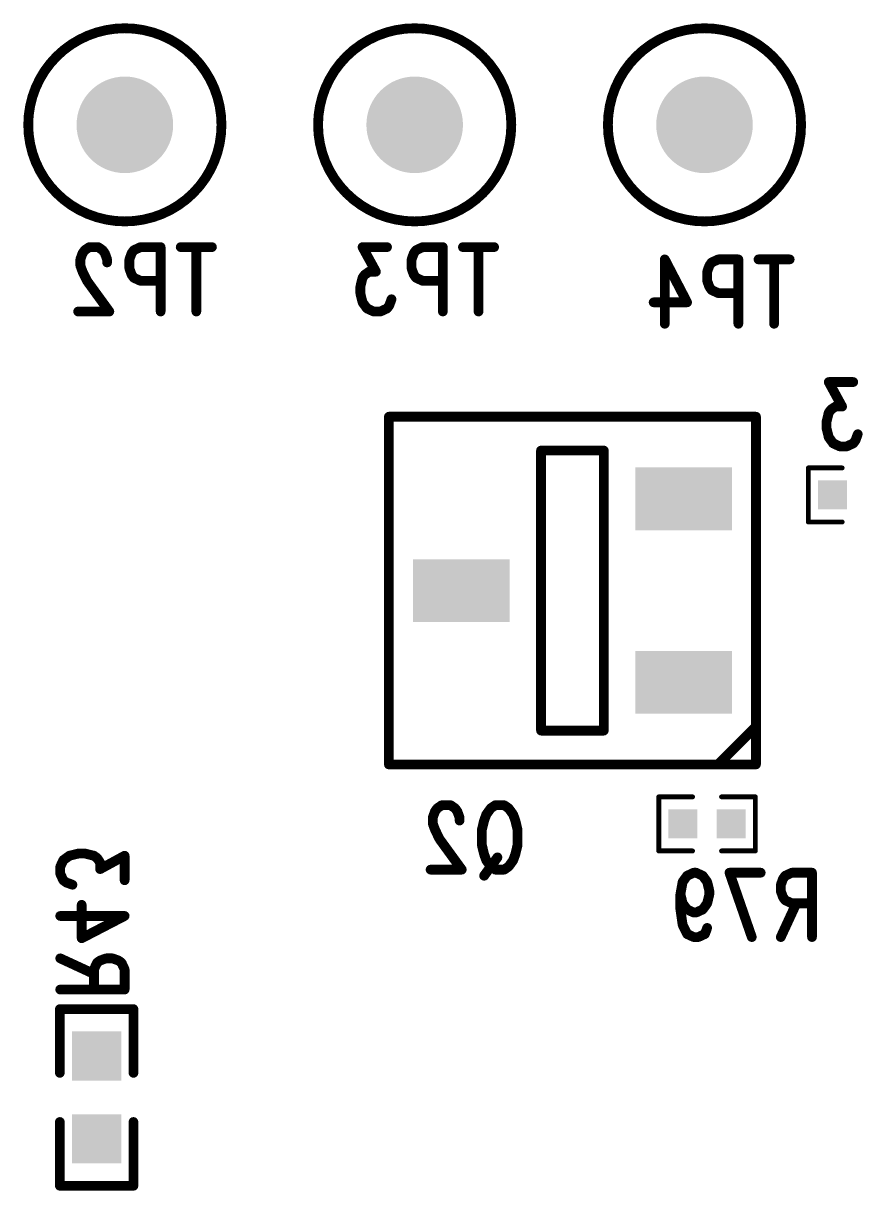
# Model space of a CAD drawing. Header units: millimetres. Extents: x 2.08 to 3.94, y 2.28 to 3.91.
# Drawn here: x 3.1082 to 3.4503, y 2.7939 to 3.2697 of the extents above; entities that cross this region are included whole.
import ezdxf

# ---------------------------------------------------------------- set-up
doc = ezdxf.new("R2010")
doc.units = ezdxf.units.MM
doc.layers.get('0').update_dxf_attribs({"linetype": 'CONTINUOUS', "lineweight": 0})
doc.layers.add('BOT_PHO', color=90, linetype='CONTINUOUS', lineweight=0)

# ---------------------------------------------------------------- blocks, each defined once
blk = doc.blocks.new('SQUARE_3')
blk.add_solid([(0.01, 0.01), (0.01, -0.01), (-0.01, 0.01), (-0.01, -0.01)])
blk = doc.blocks.new('RECTANGLE_11')
blk.add_solid([(0.01968, 0.01279), (0.01968, -0.01279), (-0.01968, 0.01279), (-0.01968, -0.01279)])
blk = doc.blocks.new('ROUND_12')
h = blk.add_hatch(color=256)
edge = h.paths.add_edge_path(flags=0)
edge.add_arc((0, 0), 0.01968, 0, 360)
blk = doc.blocks.new('SQUARE_14')
blk.add_solid([(0.0059, 0.0059), (0.0059, -0.0059), (-0.0059, 0.0059), (-0.0059, -0.0059)])
blk = doc.blocks.new('ROUND_7')
h = blk.add_hatch(color=256)
edge = h.paths.add_edge_path(flags=0)
edge.add_arc((0, 0), 0.002, 0, 360)
blk = doc.blocks.new('ROUND_15')
h = blk.add_hatch(color=256)
edge = h.paths.add_edge_path(flags=0)
edge.add_arc((0, 0), 0.001, 0, 360)

msp = doc.modelspace()

# ---------------------------------------------------------------- linework, layer by layer
at = {"layer": 'BOT_PHO', "lineweight": 211, "const_width": 0.004}
for points in [[(3.11024, 3.22835), (3.11024, 3.22835, 1), (3.18898, 3.22835, 1), (3.11024, 3.22835)], [(3.22835, 3.22835), (3.22835, 3.22835, 1), (3.30709, 3.22835, 1), (3.22835, 3.22835)], [(3.34646, 3.22835), (3.34646, 3.22835, 1), (3.4252, 3.22835, 1), (3.34646, 3.22835)]]:
    msp.add_lwpolyline(points, format="xyb", dxfattribs=at)
at = {"layer": 'BOT_PHO', "lineweight": 211}
for points, const_width in [([(3.13328, 3.17725), (3.13237, 3.176)], 0.004), ([(3.1351, 3.1785), (3.13328, 3.17725)], 0.004), ([(3.13874, 3.1785), (3.1351, 3.1785)], 0.004), ([(3.14055, 3.17725), (3.13874, 3.1785)], 0.004), ([(3.14146, 3.176), (3.14055, 3.17725)], 0.004), ([(3.15328, 3.17725), (3.15237, 3.176)], 0.004), ([(3.15601, 3.1785), (3.15328, 3.17725)], 0.004), ([(3.16419, 3.1785), (3.15601, 3.1785)], 0.004), ([(3.16419, 3.1785), (3.16419, 3.15225)], 0.004), ([(3.1851, 3.1785), (3.17237, 3.1785)], 0.004), ([(3.17874, 3.1785), (3.17874, 3.15225)], 0.004), ([(3.25646, 3.1785), (3.24646, 3.1785)], 0.004), ([(3.24646, 3.1785), (3.25192, 3.1685)], 0.004), ([(3.26828, 3.17725), (3.26737, 3.176)], 0.004), ([(3.27101, 3.1785), (3.26828, 3.17725)], 0.004), ([(3.27919, 3.1785), (3.27101, 3.1785)], 0.004), ([(3.27919, 3.1785), (3.27919, 3.15225)], 0.004), ([(3.3001, 3.1785), (3.28737, 3.1785)], 0.004), ([(3.29374, 3.1785), (3.29374, 3.15225)], 0.004), ([(3.13237, 3.176), (3.13146, 3.1735)], 0.004), ([(3.13146, 3.1735), (3.13146, 3.171)], 0.004), ([(3.14237, 3.1735), (3.14146, 3.176)], 0.004), ([(3.14237, 3.17225), (3.14237, 3.1735)], 0.004), ([(3.15237, 3.176), (3.15146, 3.1735)], 0.004), ([(3.15146, 3.1735), (3.15146, 3.16975)], 0.004), ([(3.26737, 3.176), (3.26646, 3.1735)], 0.004), ([(3.26646, 3.1735), (3.26646, 3.16975)], 0.004), ([(3.36964, 3.1735), (3.37874, 3.156)], 0.004), ([(3.36964, 3.1735), (3.36964, 3.14725)], 0.004), ([(3.38874, 3.17225), (3.38783, 3.171)], 0.004), ([(3.39146, 3.1735), (3.38874, 3.17225)], 0.004), ([(3.39964, 3.1735), (3.39146, 3.1735)], 0.004), ([(3.39964, 3.1735), (3.39964, 3.14725)], 0.004), ([(3.42055, 3.1735), (3.40783, 3.1735)], 0.004), ([(3.41419, 3.1735), (3.41419, 3.14725)], 0.004), ([(3.13146, 3.171), (3.13237, 3.1685)], 0.004), ([(3.13237, 3.1685), (3.13419, 3.16475)], 0.004), ([(3.15146, 3.16975), (3.15237, 3.16725)], 0.004), ([(3.15237, 3.16725), (3.15328, 3.166)], 0.004), ([(3.24737, 3.16725), (3.24646, 3.166)], 0.004), ([(3.24919, 3.1685), (3.24737, 3.16725)], 0.004), ([(3.25192, 3.1685), (3.24919, 3.1685)], 0.004), ([(3.26646, 3.16975), (3.26737, 3.16725)], 0.004), ([(3.26737, 3.16725), (3.26828, 3.166)], 0.004), ([(3.38783, 3.171), (3.38692, 3.1685)], 0.004), ([(3.38692, 3.1685), (3.38692, 3.16475)], 0.004), ([(3.13419, 3.16475), (3.14328, 3.15225)], 0.004), ([(3.15328, 3.166), (3.15601, 3.16475)], 0.004), ([(3.15601, 3.16475), (3.16419, 3.16475)], 0.004), ([(3.24646, 3.166), (3.24555, 3.16225)], 0.004), ([(3.26828, 3.166), (3.27101, 3.16475)], 0.004), ([(3.27101, 3.16475), (3.27919, 3.16475)], 0.004), ([(3.38692, 3.16475), (3.38783, 3.16225)], 0.004), ([(3.24555, 3.16225), (3.24555, 3.15975)], 0.004), ([(3.24555, 3.15975), (3.24646, 3.156)], 0.004), ([(3.38783, 3.16225), (3.38874, 3.161)], 0.004), ([(3.38874, 3.161), (3.39146, 3.15975)], 0.004), ([(3.39146, 3.15975), (3.39964, 3.15975)], 0.004), ([(3.24646, 3.156), (3.24828, 3.1535)], 0.004), ([(3.24828, 3.1535), (3.25101, 3.15225)], 0.004), ([(3.25374, 3.15225), (3.25646, 3.1535)], 0.004), ([(3.25646, 3.1535), (3.25737, 3.15475)], 0.004), ([(3.25737, 3.15475), (3.25828, 3.15725)], 0.004), ([(3.37874, 3.156), (3.3651, 3.156)], 0.004), ([(3.14328, 3.15225), (3.13055, 3.15225)], 0.004), ([(3.25101, 3.15225), (3.25374, 3.15225)], 0.004), ([(3.44646, 3.1235), (3.43646, 3.1235)], 0.004), ([(3.43646, 3.1235), (3.44192, 3.1135)], 0.004), ([(3.43646, 3.111), (3.43555, 3.10725)], 0.004), ([(3.43737, 3.11225), (3.43646, 3.111)], 0.004), ([(3.43919, 3.1135), (3.43737, 3.11225)], 0.004), ([(3.44192, 3.1135), (3.43919, 3.1135)], 0.004), ([(3.40681, 3.10937), (3.2572, 3.10937)], 0.004), ([(3.2572, 3.10937), (3.2572, 2.96764)], 0.004), ([(3.2572, 2.96764), (3.2572, 3.10937)], 0.004), ([(3.2572, 3.10937), (3.40681, 3.10937)], 0.004), ([(3.40681, 2.96764), (3.40681, 3.10937)], 0.004), ([(3.40681, 3.10937), (3.40681, 2.96764)], 0.004), ([(3.43555, 3.10725), (3.43555, 3.10475)], 0.004), ([(3.43555, 3.10475), (3.43646, 3.101)], 0.004), ([(3.43646, 3.101), (3.43828, 3.0985)], 0.004), ([(3.44737, 3.09975), (3.44828, 3.10225)], 0.004), ([(3.43828, 3.0985), (3.44101, 3.09725)], 0.004), ([(3.44101, 3.09725), (3.44374, 3.09725)], 0.004), ([(3.44374, 3.09725), (3.44646, 3.0985)], 0.004), ([(3.44646, 3.0985), (3.44737, 3.09975)], 0.004), ([(3.3448, 3.09559), (3.31921, 3.09559)], 0.004), ([(3.31921, 3.09559), (3.31921, 2.98142)], 0.004), ([(3.3448, 2.98142), (3.3448, 3.09559)], 0.004), ([(3.44193, 3.0885), (3.42815, 3.0885)], 0.002), ([(3.42815, 3.0885), (3.42815, 3.06645)], 0.002), ([(3.42815, 3.06645), (3.44193, 3.06645)], 0.002), ([(3.40651, 2.9828), (3.39151, 2.9678)], 0.004), ([(3.31921, 2.98142), (3.3448, 2.98142)], 0.004), ([(3.2572, 2.96764), (3.40681, 2.96764)], 0.004), ([(3.40681, 2.96764), (3.2572, 2.96764)], 0.004), ([(3.38096, 2.95442), (3.36718, 2.95442)], 0.002), ([(3.36718, 2.95442), (3.36718, 2.93237)], 0.002), ([(3.39277, 2.95442), (3.40655, 2.95442)], 0.002), ([(3.40655, 2.95442), (3.40655, 2.93237)], 0.002), ([(3.27601, 2.9485), (3.2751, 2.946)], 0.004), ([(3.27692, 2.94975), (3.27601, 2.9485)], 0.004), ([(3.27874, 2.951), (3.27692, 2.94975)], 0.004), ([(3.28237, 2.951), (3.27874, 2.951)], 0.004), ([(3.28419, 2.94975), (3.28237, 2.951)], 0.004), ([(3.2851, 2.9485), (3.28419, 2.94975)], 0.004), ([(3.28601, 2.946), (3.2851, 2.9485)], 0.004), ([(3.29692, 2.94725), (3.29874, 2.94975)], 0.004), ([(3.29874, 2.94975), (3.30055, 2.951)], 0.004), ([(3.30055, 2.951), (3.30419, 2.951)], 0.004), ([(3.30419, 2.951), (3.30601, 2.94975)], 0.004), ([(3.30601, 2.94975), (3.30783, 2.94725)], 0.004), ([(3.2751, 2.946), (3.2751, 2.9435)], 0.004), ([(3.2751, 2.9435), (3.27601, 2.941)], 0.004), ([(3.28601, 2.94475), (3.28601, 2.946)], 0.004), ([(3.2951, 2.941), (3.29601, 2.94475)], 0.004), ([(3.29601, 2.94475), (3.29692, 2.94725)], 0.004), ([(3.30783, 2.94725), (3.30874, 2.94475)], 0.004), ([(3.30874, 2.94475), (3.30964, 2.941)], 0.004), ([(3.27601, 2.941), (3.27783, 2.93725)], 0.004), ([(3.2951, 2.93475), (3.2951, 2.941)], 0.004), ([(3.30964, 2.941), (3.30964, 2.93475)], 0.004), ([(3.27783, 2.93725), (3.28692, 2.92475)], 0.004), ([(3.29601, 2.931), (3.2951, 2.93475)], 0.004), ([(3.30964, 2.93475), (3.30874, 2.931)], 0.004), ([(3.12701, 2.93041), (3.12451, 2.92859)], 0.004), ([(3.13076, 2.93132), (3.12701, 2.93041)], 0.004), ([(3.13326, 2.93132), (3.13076, 2.93132)], 0.004), ([(3.13701, 2.93041), (3.13326, 2.93132)], 0.004), ([(3.13826, 2.9295), (3.13701, 2.93041)], 0.004), ([(3.13951, 2.92769), (3.13826, 2.9295)], 0.004), ([(3.14951, 2.93041), (3.13951, 2.92496)], 0.004), ([(3.14951, 2.92041), (3.14951, 2.93041)], 0.004), ([(3.29692, 2.9285), (3.29601, 2.931)], 0.004), ([(3.30146, 2.92975), (3.29601, 2.92225)], 0.004), ([(3.30874, 2.931), (3.30783, 2.9285)], 0.004), ([(3.36718, 2.93237), (3.38096, 2.93237)], 0.002), ([(3.40655, 2.93237), (3.39277, 2.93237)], 0.002), ([(3.12451, 2.92859), (3.12326, 2.92587)], 0.004), ([(3.12326, 2.92587), (3.12326, 2.92314)], 0.004), ([(3.13951, 2.92496), (3.13951, 2.92769)], 0.004), ([(3.28692, 2.92475), (3.27419, 2.92475)], 0.004), ([(3.29874, 2.926), (3.29692, 2.9285)], 0.004), ([(3.30055, 2.92475), (3.29874, 2.926)], 0.004), ([(3.30419, 2.92475), (3.30055, 2.92475)], 0.004), ([(3.30601, 2.926), (3.30419, 2.92475)], 0.004), ([(3.30783, 2.9285), (3.30601, 2.926)], 0.004), ([(3.12326, 2.92314), (3.12451, 2.92041)], 0.004), ([(3.12451, 2.92041), (3.12576, 2.9195)], 0.004), ([(3.37692, 2.91975), (3.37601, 2.91475)], 0.004), ([(3.37874, 2.92225), (3.37692, 2.91975)], 0.004), ([(3.38146, 2.9235), (3.37874, 2.92225)], 0.004), ([(3.38237, 2.9235), (3.38146, 2.9235)], 0.004), ([(3.3851, 2.92225), (3.38237, 2.9235)], 0.004), ([(3.38692, 2.91975), (3.3851, 2.92225)], 0.004), ([(3.38783, 2.916), (3.38692, 2.91975)], 0.004), ([(3.39601, 2.9235), (3.4051, 2.89725)], 0.004), ([(3.40874, 2.9235), (3.39601, 2.9235)], 0.004), ([(3.41783, 2.921), (3.41692, 2.9185)], 0.004), ([(3.41874, 2.92225), (3.41783, 2.921)], 0.004), ([(3.42146, 2.9235), (3.41874, 2.92225)], 0.004), ([(3.42964, 2.9235), (3.42146, 2.9235)], 0.004), ([(3.42964, 2.9235), (3.42964, 2.89725)], 0.004), ([(3.12576, 2.9195), (3.12826, 2.91859)], 0.004), ([(3.38783, 2.91475), (3.38783, 2.916)], 0.004), ([(3.41692, 2.9185), (3.41692, 2.916)], 0.004), ([(3.41692, 2.916), (3.41783, 2.9135)], 0.004), ([(3.13201, 2.89678), (3.13201, 2.91041)], 0.004), ([(3.37601, 2.91475), (3.37692, 2.911)], 0.004), ([(3.37601, 2.91475), (3.37601, 2.9085)], 0.004), ([(3.37692, 2.911), (3.37874, 2.9085)], 0.004), ([(3.3851, 2.9085), (3.38692, 2.911)], 0.004), ([(3.38692, 2.911), (3.38783, 2.91475)], 0.004), ([(3.42328, 2.911), (3.41692, 2.89725)], 0.004), ([(3.41783, 2.9135), (3.41874, 2.91225)], 0.004), ([(3.41874, 2.91225), (3.42146, 2.911)], 0.004), ([(3.42146, 2.911), (3.42964, 2.911)], 0.004), ([(3.14951, 2.90587), (3.12326, 2.90587)], 0.004), ([(3.14951, 2.90587), (3.13201, 2.89678)], 0.004), ([(3.37601, 2.9085), (3.37692, 2.90225)], 0.004), ([(3.37874, 2.9085), (3.38146, 2.90725)], 0.004), ([(3.38146, 2.90725), (3.38237, 2.90725)], 0.004), ([(3.38237, 2.90725), (3.3851, 2.9085)], 0.004), ([(3.37692, 2.90225), (3.37874, 2.8985)], 0.004), ([(3.38601, 2.8985), (3.38692, 2.901)], 0.004), ([(3.37874, 2.8985), (3.38146, 2.89725)], 0.004), ([(3.38146, 2.89725), (3.38328, 2.89725)], 0.004), ([(3.38328, 2.89725), (3.38601, 2.8985)], 0.004), ([(3.13701, 2.88223), (3.12326, 2.88859)], 0.004), ([(3.13826, 2.88678), (3.13701, 2.88405)], 0.004), ([(3.13951, 2.88769), (3.13826, 2.88678)], 0.004), ([(3.14201, 2.88859), (3.13951, 2.88769)], 0.004), ([(3.14451, 2.88859), (3.14201, 2.88859)], 0.004), ([(3.14701, 2.88769), (3.14451, 2.88859)], 0.004), ([(3.14826, 2.88678), (3.14701, 2.88769)], 0.004), ([(3.14951, 2.88405), (3.14826, 2.88678)], 0.004), ([(3.13701, 2.88405), (3.13701, 2.87587)], 0.004), ([(3.14951, 2.87587), (3.14951, 2.88405)], 0.004), ([(3.14951, 2.87587), (3.12326, 2.87587)], 0.004), ([(3.12311, 2.84189), (3.12311, 2.86789)], 0.004), ([(3.12311, 2.86789), (3.15311, 2.86789)], 0.004), ([(3.15311, 2.86789), (3.15311, 2.84189)], 0.004), ([(3.12311, 2.82189), (3.12311, 2.79589)], 0.004), ([(3.15311, 2.79589), (3.15311, 2.82189)], 0.004), ([(3.12311, 2.79589), (3.15311, 2.79589)], 0.004)]:
    msp.add_lwpolyline(points, dxfattribs=dict(at, const_width=const_width))

# ---------------------------------------------------------------- block references
at = {"layer": 'BOT_PHO'}
for name, p in [('ROUND_12', (3.14961, 3.22835)), ('ROUND_12', (3.26772, 3.22835)), ('ROUND_12', (3.38583, 3.22835)), ('ROUND_7', (3.13328, 3.17725)), ('ROUND_7', (3.1351, 3.1785)), ('ROUND_7', (3.13874, 3.1785)), ('ROUND_7', (3.14055, 3.17725)), ('ROUND_7', (3.15328, 3.17725)), ('ROUND_7', (3.15601, 3.1785)), ('ROUND_7', (3.16419, 3.1785)), ('ROUND_7', (3.16419, 3.1785)), ('ROUND_7', (3.17237, 3.1785)), ('ROUND_7', (3.17874, 3.1785)), ('ROUND_7', (3.1851, 3.1785)), ('ROUND_7', (3.24646, 3.1785)), ('ROUND_7', (3.25646, 3.1785)), ('ROUND_7', (3.26828, 3.17725)), ('ROUND_7', (3.27101, 3.1785)), ('ROUND_7', (3.27919, 3.1785)), ('ROUND_7', (3.27919, 3.1785)), ('ROUND_7', (3.28737, 3.1785)), ('ROUND_7', (3.29374, 3.1785)), ('ROUND_7', (3.3001, 3.1785)), ('ROUND_7', (3.13146, 3.1735)), ('ROUND_7', (3.13237, 3.176)), ('ROUND_7', (3.14146, 3.176)), ('ROUND_7', (3.14237, 3.1735)), ('ROUND_7', (3.14237, 3.17225)), ('ROUND_7', (3.15146, 3.1735)), ('ROUND_7', (3.15237, 3.176)), ('ROUND_7', (3.26646, 3.1735)), ('ROUND_7', (3.26737, 3.176)), ('ROUND_7', (3.36964, 3.1735)), ('ROUND_7', (3.36964, 3.1735)), ('ROUND_7', (3.38874, 3.17225)), ('ROUND_7', (3.39146, 3.1735)), ('ROUND_7', (3.39964, 3.1735)), ('ROUND_7', (3.39964, 3.1735)), ('ROUND_7', (3.40783, 3.1735)), ('ROUND_7', (3.41419, 3.1735)), ('ROUND_7', (3.42055, 3.1735)), ('ROUND_7', (3.13146, 3.171)), ('ROUND_7', (3.13237, 3.1685)), ('ROUND_7', (3.15146, 3.16975)), ('ROUND_7', (3.15237, 3.16725)), ('ROUND_7', (3.24737, 3.16725)), ('ROUND_7', (3.24919, 3.1685)), ('ROUND_7', (3.25192, 3.1685)), ('ROUND_7', (3.26646, 3.16975)), ('ROUND_7', (3.26737, 3.16725)), ('ROUND_7', (3.38692, 3.1685)), ('ROUND_7', (3.38783, 3.171)), ('ROUND_7', (3.13419, 3.16475)), ('ROUND_7', (3.15328, 3.166)), ('ROUND_7', (3.15601, 3.16475)), ('ROUND_7', (3.16419, 3.16475)), ('ROUND_7', (3.24646, 3.166)), ('ROUND_7', (3.26828, 3.166)), ('ROUND_7', (3.27101, 3.16475)), ('ROUND_7', (3.27919, 3.16475)), ('ROUND_7', (3.38692, 3.16475)), ('ROUND_7', (3.24555, 3.16225)), ('ROUND_7', (3.24555, 3.15975)), ('ROUND_7', (3.38783, 3.16225)), ('ROUND_7', (3.38874, 3.161)), ('ROUND_7', (3.39146, 3.15975)), ('ROUND_7', (3.39964, 3.15975)), ('ROUND_7', (3.24646, 3.156)), ('ROUND_7', (3.24828, 3.1535)), ('ROUND_7', (3.25646, 3.1535)), ('ROUND_7', (3.25737, 3.15475)), ('ROUND_7', (3.25828, 3.15725)), ('ROUND_7', (3.3651, 3.156)), ('ROUND_7', (3.37874, 3.156)), ('ROUND_7', (3.13055, 3.15225)), ('ROUND_7', (3.14328, 3.15225)), ('ROUND_7', (3.16419, 3.15225)), ('ROUND_7', (3.17874, 3.15225)), ('ROUND_7', (3.25101, 3.15225)), ('ROUND_7', (3.25374, 3.15225)), ('ROUND_7', (3.27919, 3.15225)), ('ROUND_7', (3.29374, 3.15225)), ('ROUND_7', (3.36964, 3.14725)), ('ROUND_7', (3.39964, 3.14725)), ('ROUND_7', (3.41419, 3.14725)), ('ROUND_7', (3.43646, 3.1235)), ('ROUND_7', (3.44646, 3.1235)), ('ROUND_7', (3.43646, 3.111)), ('ROUND_7', (3.43737, 3.11225)), ('ROUND_7', (3.43919, 3.1135)), ('ROUND_7', (3.44192, 3.1135)), ('ROUND_7', (3.2572, 3.10937)), ('ROUND_7', (3.2572, 3.10937)), ('ROUND_7', (3.40681, 3.10937)), ('ROUND_7', (3.40681, 3.10937)), ('ROUND_7', (3.40681, 3.10937)), ('ROUND_7', (3.43555, 3.10725)), ('ROUND_7', (3.43555, 3.10475)), ('ROUND_7', (3.43646, 3.101)), ('ROUND_7', (3.44828, 3.10225)), ('ROUND_7', (3.43828, 3.0985)), ('ROUND_7', (3.44101, 3.09725)), ('ROUND_7', (3.44374, 3.09725)), ('ROUND_7', (3.44646, 3.0985)), ('ROUND_7', (3.44737, 3.09975)), ('ROUND_7', (3.31921, 3.09559)), ('ROUND_7', (3.3448, 3.09559)), ('ROUND_7', (3.3448, 3.09559)), ('RECTANGLE_11', (3.37729, 3.07591)), ('ROUND_15', (3.42815, 3.0885)), ('ROUND_15', (3.44193, 3.0885)), ('SQUARE_14', (3.438, 3.07748)), ('ROUND_15', (3.42815, 3.06645)), ('ROUND_15', (3.44193, 3.06645)), ('RECTANGLE_11', (3.28673, 3.0385)), ('RECTANGLE_11', (3.37729, 3.0011)), ('ROUND_7', (3.40651, 2.9828)), ('ROUND_7', (3.31921, 2.98142)), ('ROUND_7', (3.3448, 2.98142)), ('ROUND_7', (3.2572, 2.96764)), ('ROUND_7', (3.2572, 2.96764)), ('ROUND_7', (3.39151, 2.9678)), ('ROUND_7', (3.40681, 2.96764)), ('ROUND_7', (3.40681, 2.96764)), ('ROUND_7', (3.40681, 2.96764)), ('ROUND_15', (3.36718, 2.95442)), ('ROUND_15', (3.38096, 2.95442)), ('ROUND_15', (3.39277, 2.95442)), ('ROUND_15', (3.40655, 2.95442)), ('ROUND_7', (3.27601, 2.9485)), ('ROUND_7', (3.27692, 2.94975)), ('ROUND_7', (3.27874, 2.951)), ('ROUND_7', (3.28237, 2.951)), ('ROUND_7', (3.28419, 2.94975)), ('ROUND_7', (3.2851, 2.9485)), ('ROUND_7', (3.29874, 2.94975)), ('ROUND_7', (3.30055, 2.951)), ('ROUND_7', (3.30419, 2.951)), ('ROUND_7', (3.30419, 2.951)), ('ROUND_7', (3.30601, 2.94975)), ('ROUND_7', (3.2751, 2.946)), ('ROUND_7', (3.2751, 2.9435)), ('ROUND_7', (3.28601, 2.946)), ('ROUND_7', (3.28601, 2.94475)), ('ROUND_7', (3.29601, 2.94475)), ('ROUND_7', (3.29692, 2.94725)), ('ROUND_7', (3.30783, 2.94725)), ('ROUND_7', (3.30874, 2.94475)), ('SQUARE_14', (3.37703, 2.94339)), ('SQUARE_14', (3.39671, 2.94339)), ('ROUND_7', (3.27601, 2.941)), ('ROUND_7', (3.2951, 2.941)), ('ROUND_7', (3.30964, 2.941)), ('ROUND_7', (3.27783, 2.93725)), ('ROUND_7', (3.2951, 2.93475)), ('ROUND_7', (3.30964, 2.93475)), ('ROUND_7', (3.12701, 2.93041)), ('ROUND_7', (3.13076, 2.93132)), ('ROUND_7', (3.13326, 2.93132)), ('ROUND_7', (3.13701, 2.93041)), ('ROUND_7', (3.13826, 2.9295)), ('ROUND_7', (3.14951, 2.93041)), ('ROUND_7', (3.29601, 2.931)), ('ROUND_7', (3.30146, 2.92975)), ('ROUND_7', (3.30874, 2.931)), ('ROUND_15', (3.36718, 2.93237)), ('ROUND_15', (3.38096, 2.93237)), ('ROUND_15', (3.39277, 2.93237)), ('ROUND_15', (3.40655, 2.93237)), ('ROUND_7', (3.12326, 2.92587)), ('ROUND_7', (3.12451, 2.92859)), ('ROUND_7', (3.13951, 2.92769)), ('ROUND_7', (3.13951, 2.92496)), ('ROUND_7', (3.27419, 2.92475)), ('ROUND_7', (3.28692, 2.92475)), ('ROUND_7', (3.29692, 2.9285)), ('ROUND_7', (3.29874, 2.926)), ('ROUND_7', (3.30055, 2.92475)), ('ROUND_7', (3.30419, 2.92475)), ('ROUND_7', (3.30601, 2.926)), ('ROUND_7', (3.30783, 2.9285)), ('ROUND_7', (3.12326, 2.92314)), ('ROUND_7', (3.12451, 2.92041)), ('ROUND_7', (3.14951, 2.92041)), ('ROUND_7', (3.29601, 2.92225)), ('ROUND_7', (3.37692, 2.91975)), ('ROUND_7', (3.37874, 2.92225)), ('ROUND_7', (3.38146, 2.9235)), ('ROUND_7', (3.38237, 2.9235)), ('ROUND_7', (3.3851, 2.92225)), ('ROUND_7', (3.38692, 2.91975)), ('ROUND_7', (3.39601, 2.9235)), ('ROUND_7', (3.39601, 2.9235)), ('ROUND_7', (3.40874, 2.9235)), ('ROUND_7', (3.41783, 2.921)), ('ROUND_7', (3.41874, 2.92225)), ('ROUND_7', (3.42146, 2.9235)), ('ROUND_7', (3.42964, 2.9235)), ('ROUND_7', (3.42964, 2.9235)), ('ROUND_7', (3.12576, 2.9195)), ('ROUND_7', (3.12826, 2.91859)), ('ROUND_7', (3.38783, 2.916)), ('ROUND_7', (3.41692, 2.9185)), ('ROUND_7', (3.41692, 2.916)), ('ROUND_7', (3.13201, 2.91041)), ('ROUND_7', (3.37601, 2.91475)), ('ROUND_7', (3.37601, 2.91475)), ('ROUND_7', (3.37692, 2.911)), ('ROUND_7', (3.38692, 2.911)), ('ROUND_7', (3.38783, 2.91475)), ('ROUND_7', (3.41783, 2.9135)), ('ROUND_7', (3.41874, 2.91225)), ('ROUND_7', (3.42146, 2.911)), ('ROUND_7', (3.42328, 2.911)), ('ROUND_7', (3.42964, 2.911)), ('ROUND_7', (3.12326, 2.90587)), ('ROUND_7', (3.14951, 2.90587)), ('ROUND_7', (3.14951, 2.90587)), ('ROUND_7', (3.37601, 2.9085)), ('ROUND_7', (3.37874, 2.9085)), ('ROUND_7', (3.38146, 2.90725)), ('ROUND_7', (3.38237, 2.90725)), ('ROUND_7', (3.3851, 2.9085)), ('ROUND_7', (3.37692, 2.90225)), ('ROUND_7', (3.38692, 2.901)), ('ROUND_7', (3.13201, 2.89678)), ('ROUND_7', (3.37874, 2.8985)), ('ROUND_7', (3.38146, 2.89725)), ('ROUND_7', (3.38328, 2.89725)), ('ROUND_7', (3.38601, 2.8985)), ('ROUND_7', (3.4051, 2.89725)), ('ROUND_7', (3.41692, 2.89725)), ('ROUND_7', (3.42964, 2.89725)), ('ROUND_7', (3.12326, 2.88859)), ('ROUND_7', (3.13826, 2.88678)), ('ROUND_7', (3.13951, 2.88769)), ('ROUND_7', (3.14201, 2.88859)), ('ROUND_7', (3.14451, 2.88859)), ('ROUND_7', (3.14701, 2.88769)), ('ROUND_7', (3.14826, 2.88678)), ('ROUND_7', (3.13701, 2.88405)), ('ROUND_7', (3.13701, 2.88223)), ('ROUND_7', (3.14951, 2.88405)), ('ROUND_7', (3.12326, 2.87587)), ('ROUND_7', (3.13701, 2.87587)), ('ROUND_7', (3.14951, 2.87587)), ('ROUND_7', (3.14951, 2.87587)), ('ROUND_7', (3.12311, 2.86789)), ('ROUND_7', (3.15311, 2.86789)), ('SQUARE_3', (3.13811, 2.84878)), ('ROUND_7', (3.12311, 2.84189)), ('ROUND_7', (3.15311, 2.84189)), ('ROUND_7', (3.12311, 2.82189)), ('SQUARE_3', (3.13811, 2.815)), ('ROUND_7', (3.15311, 2.82189)), ('ROUND_7', (3.12311, 2.79589)), ('ROUND_7', (3.15311, 2.79589))]:
    msp.add_blockref(name, p, dxfattribs=at)

doc.saveas('drawing.dxf')
